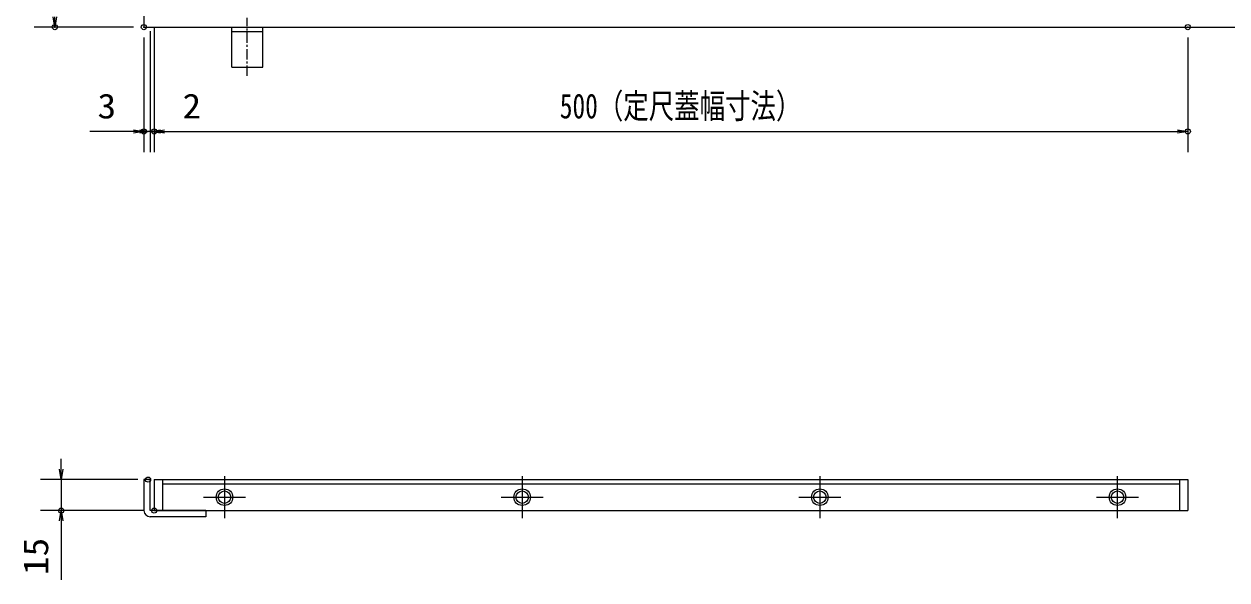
# Model space of a CAD drawing. Units: millimetres, scale not verified. Extents: x -1050 to 1050, y -742 to 742.
# Drawn here: x -582 to 0, y -25 to 244 of the extents above; entities that cross this region are included whole.
import ezdxf
from ezdxf.enums import TextEntityAlignment as Align

# ---------------------------------------------------------------- set-up
doc = ezdxf.new("R2010")
doc.units = ezdxf.units.MM
doc.header["$LTSCALE"] = 5
doc.header["$PDMODE"] = 32
doc.header["$PDSIZE"] = 2.5
doc.linetypes.add('CHAIN1', pattern=[8, 5, -1, 1, -1])
for name, color, linetype, lineweight in [('0-1_寸法注釈', 2, 'Continuous', 9), ('0-4_0', 2, 'Continuous', 9), ('0-5_DEFPOINTS', 134, 'Continuous', 9), ('0-6_枠', 7, 'Continuous', 9), ('0-7_蓋', 5, 'Continuous', 9), ('0-8_アンカー', 7, 'Continuous', 9), ('0-A_中心線', 6, 'CHAIN1', 9)]:
    doc.layers.add(name, color=color, linetype=linetype, lineweight=lineweight)
doc.styles.add('ＭＳ ゴシック', font='')
doc.styles.get('ＭＳ ゴシック').set_extended_font_data('MS Gothic')

# ---------------------------------------------------------------- blocks, each defined once
blk = doc.blocks.new('_OPEN')
at = {"layer": '0-4_0'}
blk.add_line((0, 0), (-5, 0), dxfattribs=at)
blk.add_lwpolyline([(-5, 0.833), (0, 0), (-5, -0.833)], dxfattribs=at)
blk = doc.blocks.new('A$C5D7C781A')
at = {"layer": '0-8_アンカー'}
for p, q in [((0, 118.78), (0, 22.26)), ((0, 118.78), (75, 118.78)), ((75, 118.78), (75, 22.26)), ((75, 33.76), (0, 33.76)), ((0, 22.26), (75, 22.26))]:
    blk.add_line(p, q, dxfattribs=at)
at = {"layer": '0-8_アンカー', "color": 6, "linetype": 'CHAIN1'}
blk.add_line((37.5, 140.11), (37.5, 0), dxfattribs=at)

msp = doc.modelspace()

# ---------------------------------------------------------------- linework, layer by layer
at = {"layer": '0-1_寸法注釈'}
for p, q in [((-528.679, 242.034), (-576.737, 242.034)), ((-520.679, 240.034), (-520.679, 181.58)), ((-520.679, 240.034), (-520.679, 181.58)), ((-518.679, 242.034), (-518.679, 181.58)), ((-518.679, 242.034), (-518.679, 181.58)), ((-523.679, 237.034), (-523.679, 181.58)), ((-18.679, 237.034), (-18.679, 181.58)), ((-528.679, 191.58), (-549.792, 191.58)), ((-525.679, 191.58), (-530.679, 191.58)), ((-520.679, 191.58), (-523.679, 191.58)), ((-520.679, 191.58), (-518.679, 191.58)), ((-515.679, 191.58), (-510.679, 191.58)), ((-513.679, 191.58), (-23.679, 191.58)), ((-513.679, 191.58), (-492.565, 191.58)), ((-563.682, 28.161), (-563.682, 33.161)), ((-526.679, 23.161), (-573.682, 23.161)), ((-563.682, 23.161), (-563.682, 8.161)), ((-523.679, 8.161), (-573.682, 8.161)), ((-563.682, 3.161), (-563.682, -25.376))]:
    msp.add_line(p, q, dxfattribs=at)
at = {"layer": '0-5_DEFPOINTS'}
for p in [(-566.737, 242.034), (-523.679, 242.034), (-523.679, 242.034), (-18.679, 242.034), (-523.679, 191.58), (-518.679, 191.58), (-18.679, 191.58), (-521.679, 23.161), (-563.682, 8.161), (-518.679, 8.161)]:
    msp.add_point(p, dxfattribs=at)
at = {"layer": '0-6_枠'}
for p, q in [((-523.679, 502.034), (-523.679, 242.034)), ((-523.679, 242.034), (181.321, 242.034)), ((-523.679, 23.161), (-523.679, 8.161)), ((-493.679, 8.161), (-520.679, 8.161))]:
    msp.add_line(p, q, dxfattribs=at)
for points in [[(-520.679, 8.161), (-520.679, 23.161), (-523.679, 23.161)], [(-493.679, 8.161), (-493.679, 5.161), (-520.679, 5.161)]]:
    msp.add_lwpolyline(points, dxfattribs=at)
msp.add_arc((-520.679, 8.161), 3, 180, 270, dxfattribs=at)
at = {"layer": '0-7_蓋'}
for p, q in [((-518.679, 23.161), (-18.679, 23.161)), ((-518.679, 23.161), (-518.679, 8.161)), ((-514.679, 23.161), (-514.679, 8.161)), ((-514.679, 21.161), (-22.679, 21.161)), ((-22.679, 23.161), (-22.679, 8.161)), ((-18.679, 23.161), (-18.679, 8.161)), ((-518.679, 8.161), (-18.679, 8.161))]:
    msp.add_line(p, q, dxfattribs=at)
for centre, radius in [((-484.679, 14.661), 4), ((-484.679, 14.661), 3), ((-340.679, 14.661), 4), ((-340.679, 14.661), 3), ((-196.679, 14.661), 4), ((-196.679, 14.661), 3), ((-52.679, 14.661), 4), ((-52.679, 14.661), 3)]:
    msp.add_circle(centre, radius, dxfattribs=at)
at = {"layer": '0-A_中心線'}
for p, q in [((-484.679, 24.771), (-484.679, 4.551)), ((-340.679, 24.771), (-340.679, 4.551)), ((-196.679, 24.771), (-196.679, 4.551)), ((-52.679, 4.551), (-52.679, 24.771)), ((-494.789, 14.661), (-474.569, 14.661)), ((-350.789, 14.661), (-330.569, 14.661)), ((-206.789, 14.661), (-186.569, 14.661)), ((-62.789, 14.661), (-42.569, 14.661))]:
    msp.add_line(p, q, dxfattribs=at)

# ---------------------------------------------------------------- block references
at = {"layer": '0-1_寸法注釈'}
for p, rotation in [((-566.737, 242.034), 270), ((-520.679, 191.58), 180), ((-518.679, 191.58), 180), ((-518.679, 191.58), 180), ((-563.682, 23.161), 270), ((-563.682, 8.161), 90)]:
    msp.add_blockref('_OPEN', p, dxfattribs=dict(at, rotation=rotation))
for p in [(-523.679, 191.58), (-520.679, 191.58), (-18.679, 191.58)]:
    msp.add_blockref('_OPEN', p, dxfattribs=at)
at = {"layer": '0-8_アンカー', "xscale": -0.2, "yscale": 0.2, "rotation": 180}
msp.add_blockref('A$C5D7C781A', (-481.179, 246.486), dxfattribs=at)

# ---------------------------------------------------------------- texts
at = {"layer": '0-1_寸法注釈', "color": 7, "style": 'ＭＳ ゴシック'}
for s, height, width, p in [('3', 12.02, 1.1, (-546.102, 194.267)), ('2', 12.02, 1.1, (-504.989, 194.267)), ('500（定尺蓋幅寸法）', 12.03, 0.75, (-322.476, 194.267))]:
    msp.add_text(s, height=height, dxfattribs=dict(at, width=width)).set_placement(p, align=Align.BOTTOM_LEFT)
at = {"layer": '0-1_寸法注釈', "color": 7, "style": 'ＭＳ ゴシック', "width": 1.1}
msp.add_text('15', height=12.02, rotation=90, dxfattribs=at).set_placement((-566.369, -22.996), align=Align.BOTTOM_LEFT)

doc.saveas('drawing.dxf')
